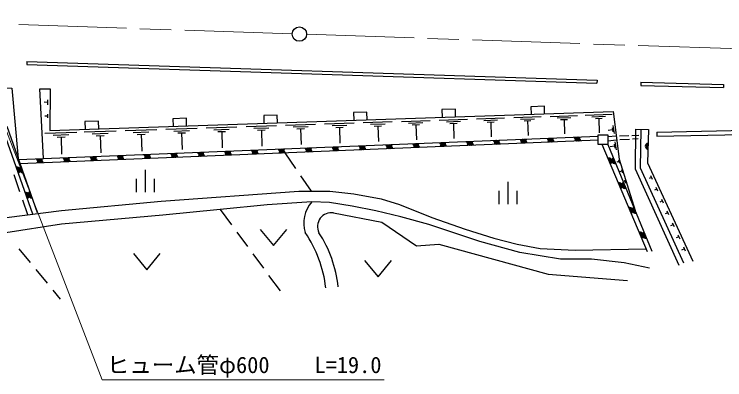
# Model space of a CAD drawing. Units: millimetres, scale not verified. Extents: x 40000 to 680000, y 20000 to 380000.
# Drawn here: x 326276 to 405512, y 271626 to 312464 of the extents above; entities that cross this region are included whole.
import ezdxf
from ezdxf.enums import TextEntityAlignment as Align

# ---------------------------------------------------------------- set-up
doc = ezdxf.new("R2010")
doc.units = ezdxf.units.MM
doc.header["$LTSCALE"] = 1000
doc.linetypes.add('CHAIN', pattern=[18.5, 12, -1.5, 3.5, -1.5])
for name, color, linetype, lineweight in [('M-BGD', 7, 'Continuous', 25), ('M-BMK', 2, 'CHAIN', 13), ('M-BMK-SRVR', 3, 'Continuous', 25), ('M-STR-HTXT', 7, 'Continuous', 13), ('M-STR-STRD', 7, 'Continuous', 25)]:
    doc.layers.add(name, color=color, linetype=linetype, lineweight=lineweight)
doc.styles.add('ＭＳ ゴシック', font='')
doc.styles.get('ＭＳ ゴシック').set_extended_font_data('MS Gothic')

msp = doc.modelspace()

# ---------------------------------------------------------------- linework, layer by layer
at = {"layer": 'M-BGD'}
for p, q in [((330288, 304125), (330266, 299479)), ((329982, 302889), (329979, 302348)), ((329981, 302618), (329620, 302620)), ((329975, 301282), (329973, 300872)), ((330266, 299479), (393052, 301587)), ((386058, 301052), (389081, 301154)), ((389941, 301183), (392964, 301284)), ((393052, 301587), (393730, 296255)), ((329974, 301077), (329700, 301078)), ((360884, 300207), (364169, 300317)), ((365191, 300351), (368431, 300460)), ((369452, 300495), (372648, 300602)), ((370259, 300308), (371856, 300362)), ((373670, 300636), (376822, 300742)), ((374465, 300453), (376041, 300505)), ((377843, 300776), (380951, 300881)), ((378627, 300595), (380181, 300647)), ((379022, 300401), (379799, 300427)), ((379411, 300414), (379467, 298756)), ((381972, 300915), (385038, 301018)), ((382745, 300736), (384278, 300788)), ((383135, 300545), (383902, 300571)), ((383519, 300558), (383574, 298923)), ((386821, 300876), (388332, 300927)), ((387206, 300687), (387961, 300713)), ((387583, 300700), (387638, 299088)), ((390703, 301006), (392215, 301057)), ((391088, 300818), (391844, 300843)), ((391466, 300830), (391520, 299218)), ((328334, 290132), (324908, 299956)), ((325455, 299956), (328822, 290302)), ((338657, 299461), (342173, 299579)), ((343196, 299613), (346665, 299729)), ((347688, 299764), (351110, 299879)), ((348551, 299564), (350262, 299622)), ((352133, 299913), (355509, 300026)), ((352985, 299716), (354673, 299773)), ((353414, 299505), (354258, 299534)), ((353836, 299520), (353897, 297719)), ((356531, 300061), (359862, 300173)), ((357371, 299867), (359037, 299923)), ((357795, 299659), (358628, 299687)), ((358211, 299673), (358271, 297896)), ((361712, 300015), (363355, 300071)), ((362130, 299810), (362952, 299838)), ((362541, 299824), (362600, 298072)), ((366008, 300163), (367628, 300217)), ((366420, 299960), (367230, 299987)), ((366825, 299974), (366883, 298246)), ((370665, 300109), (371464, 300136)), ((371065, 300122), (371122, 298418)), ((374866, 300256), (375654, 300282)), ((375260, 300269), (375316, 298588)), ((392979, 299561), (392503, 299483)), ((392942, 299784), (393016, 299338)), ((393025, 300027), (393171, 299134)), ((395554, 299605), (396994, 299569)), ((396132, 299598), (396080, 295309)), ((396994, 299569), (396905, 295867)), ((326759, 296218), (391382, 298839)), ((329703, 299160), (333267, 299280)), ((330602, 298952), (332384, 299012)), ((331055, 298730), (331946, 298759)), ((331501, 298745), (331565, 296844)), ((334069, 299307), (337634, 299426)), ((334968, 299099), (336750, 299159)), ((335422, 298876), (336313, 298906)), ((335867, 298891), (335931, 296990)), ((339544, 299256), (341302, 299315)), ((339991, 299036), (340870, 299065)), ((340431, 299051), (340494, 297175)), ((344071, 299411), (345806, 299469)), ((344513, 299194), (345380, 299223)), ((344946, 299209), (345008, 297358)), ((348987, 299351), (349842, 299379)), ((349415, 299365), (349476, 297540)), ((392464, 298804), (393399, 298861)), ((393766, 298882), (394827, 298913)), ((395162, 298921), (395934, 298960)), ((397923, 299276), (397933, 298831)), ((397933, 298831), (426133, 299466)), ((391382, 298381), (326916, 295766)), ((392464, 298336), (393454, 298427)), ((393175, 297953), (393249, 297507)), ((393258, 298196), (393404, 297303)), ((393820, 298460), (394897, 298515)), ((395224, 298538), (395856, 298570)), ((396903, 285932), (391824, 297919)), ((392464, 297912), (397374, 285988)), ((393212, 297730), (392736, 297652)), ((356459, 296965), (357635, 295244)), ((393707, 296008), (393458, 295932)), ((393649, 296195), (393764, 295821)), ((393730, 296255), (395505, 290527)), ((396905, 295867), (401961, 284885)), ((340881, 295092), (340881, 292592)), ((394036, 294945), (393787, 294869)), ((393979, 295132), (394094, 294758)), ((396080, 295309), (400901, 284690)), ((326920, 292638), (326285, 294534)), ((339881, 294092), (339881, 292592)), ((341881, 294092), (341881, 292592)), ((358199, 294418), (359374, 292697)), ((397328, 294232), (397064, 294110)), ((397237, 294429), (397419, 294034)), ((381327, 293735), (381327, 291235)), ((394403, 293760), (394154, 293683)), ((394346, 293947), (394461, 293573)), ((380327, 292735), (380327, 291235)), ((382327, 292735), (382327, 291235)), ((397928, 292928), (397657, 292803)), ((397835, 293131), (398022, 292724)), ((327782, 290061), (327237, 291690)), ((398533, 291613), (398256, 291485)), ((398437, 291821), (398629, 291405)), ((349234, 290660), (350502, 288934)), ((399143, 290288), (398859, 290157)), ((399045, 290502), (399242, 290075)), ((399758, 288953), (399466, 288818)), ((399657, 289172), (399859, 288734)), ((351095, 288128), (352280, 286517)), ((353687, 288416), (355187, 286616)), ((355187, 286616), (356687, 288416)), ((400275, 287831), (400481, 287382)), ((400378, 287607), (400079, 287469)), ((326781, 286272), (328050, 284726)), ((401003, 286250), (400697, 286109)), ((400897, 286479), (401108, 286020)), ((339564, 285726), (341064, 283926)), ((341064, 283926), (342564, 285726)), ((352872, 285711), (354057, 284100)), ((365344, 284942), (366844, 283142)), ((366844, 283142), (368344, 284942)), ((328685, 283953), (329954, 282407)), ((354649, 283294), (355918, 281569)), ((330588, 281634), (331412, 280631))]:
    msp.add_line(p, q, dxfattribs=at)
for points in [[(322130, 304329), (326026, 304215), (326713, 296350)], [(329546, 296331), (329142, 304125), (330288, 304125)], [(385420, 301331), (385391, 302185), (383891, 302134), (383920, 301281)], [(355621, 300330), (355593, 301184), (354093, 301134), (354122, 300280)], [(365642, 300667), (365613, 301521), (364114, 301470), (364143, 300616)], [(375493, 300998), (375465, 301851), (373965, 301801), (373994, 300947)], [(335697, 299661), (335669, 300515), (334169, 300465), (334198, 299611)], [(345503, 299991), (345474, 300844), (343974, 300794), (344003, 299940)], [(395554, 299605), (395500, 295178), (400371, 284449)], [(397923, 299276), (426140, 299911), (431796, 299817), (438851, 299417), (449447, 298498), (459835, 297416)], [(297976, 284714), (306901, 286836), (314670, 288244), (321282, 289226), (331536, 290544), (342677, 291574), (358010, 292688), (361460, 292712), (364144, 292400), (367210, 291825), (369247, 291215), (372841, 289753), (376554, 288459), (379765, 287453), (382352, 286770), (384940, 286291), (388821, 286115), (396743, 286267)], [(397103, 284103), (394291, 284678), (390666, 285093), (387184, 285093), (382648, 285852), (378207, 287058), (372521, 288958), (369375, 289845), (366611, 290516), (363960, 291027), (361420, 291434), (359456, 291498), (354481, 291163), (349234, 290660), (342861, 290001), (331552, 289014), (325323, 288048), (320308, 287018), (305310, 283280), (303781, 281417)], [(361897, 290274), (367283, 289225), (371141, 286594), (373630, 286763), (385825, 283430), (394660, 282727)]]:
    msp.add_lwpolyline(points, dxfattribs=at)
msp.add_lwpolyline([(391382, 299006), (392464, 299006), (392464, 297919), (391382, 297919)], close=True, dxfattribs=at)
for centre, radius, start, end in [((389044, 298798), 354, 191.12011, 353.52529), ((389044, 298798), 283, 193.34415, 351.30125), ((389044, 298798), 212, 197.09047, 347.55492), ((389044, 298798), 142, 204.8022, 339.84319), ((389044, 298798), 100, 215.11986, 329.52553), ((389044, 298798), 100, 215.11986, 329.52553), ((371059, 298069), 354, 191.12011, 353.52529), ((371059, 298069), 283, 193.34415, 351.30125), ((371059, 298069), 212, 197.09047, 347.55492), ((371059, 298069), 142, 204.8022, 339.84319), ((371059, 298069), 100, 215.11986, 329.52553), ((371059, 298069), 100, 215.11986, 329.52553), ((374056, 298191), 354, 191.12011, 353.52529), ((374056, 298191), 283, 193.34415, 351.30125), ((374139, 297628), 354, 11.12011, 173.52529), ((374056, 298191), 212, 197.09047, 347.55492), ((374056, 298191), 142, 204.8022, 339.84319), ((374056, 298191), 100, 215.11986, 329.52553), ((374056, 298191), 100, 215.11986, 329.52553), ((377054, 298312), 354, 191.12011, 353.52529), ((377054, 298312), 283, 193.34415, 351.30125), ((377137, 297749), 354, 11.12011, 173.52529), ((377054, 298312), 212, 197.09047, 347.55492), ((377137, 297749), 283, 13.34415, 171.30125), ((377054, 298312), 142, 204.8022, 339.84319), ((377137, 297749), 212, 17.09047, 167.55492), ((377054, 298312), 100, 215.11986, 329.52553), ((377054, 298312), 100, 215.11986, 329.52553), ((380051, 298434), 354, 191.12011, 353.52529), ((380051, 298434), 283, 193.34415, 351.30125), ((380134, 297871), 354, 11.12011, 173.52529), ((380051, 298434), 212, 197.09047, 347.55492), ((380134, 297871), 283, 13.34415, 171.30125), ((380051, 298434), 142, 204.8022, 339.84319), ((380134, 297871), 212, 17.09047, 167.55492), ((380051, 298434), 100, 215.11986, 329.52553), ((380051, 298434), 100, 215.11986, 329.52553), ((380134, 297871), 142, 24.8022, 159.84319), ((380134, 297871), 100, 35.11986, 149.52553), ((380134, 297871), 100, 35.11986, 149.52553), ((383049, 298555), 354, 191.12011, 353.52529), ((383049, 298555), 283, 193.34415, 351.30125), ((383132, 297992), 354, 11.12011, 173.52529), ((383049, 298555), 212, 197.09047, 347.55492), ((383132, 297992), 283, 13.34415, 171.30125), ((383049, 298555), 142, 204.8022, 339.84319), ((383132, 297992), 212, 17.09047, 167.55492), ((383049, 298555), 100, 215.11986, 329.52553), ((383049, 298555), 100, 215.11986, 329.52553), ((383132, 297992), 142, 24.8022, 159.84319), ((383132, 297992), 100, 35.11986, 149.52553), ((383132, 297992), 100, 35.11986, 149.52553), ((386046, 298677), 354, 191.12011, 353.52529), ((386046, 298677), 283, 193.34415, 351.30125), ((386129, 298114), 354, 11.12011, 173.52529), ((386046, 298677), 212, 197.09047, 347.55492), ((386129, 298114), 283, 13.34415, 171.30125), ((386046, 298677), 142, 204.8022, 339.84319), ((386129, 298114), 212, 17.09047, 167.55492), ((386046, 298677), 100, 215.11986, 329.52553), ((386046, 298677), 100, 215.11986, 329.52553), ((386129, 298114), 142, 24.8022, 159.84319), ((386129, 298114), 100, 35.11986, 149.52553), ((386129, 298114), 100, 35.11986, 149.52553), ((389127, 298235), 354, 11.12011, 173.52529), ((389127, 298235), 283, 13.34415, 171.30125), ((389127, 298235), 212, 17.09047, 167.55492), ((389127, 298235), 142, 24.8022, 159.84319), ((389127, 298235), 100, 35.11986, 149.52553), ((389127, 298235), 100, 35.11986, 149.52553), ((397003, 297717), 354, 97.42184, 259.82702), ((397003, 297717), 283, 99.64588, 257.60298), ((350076, 297218), 354, 191.12011, 353.52529), ((350076, 297218), 283, 193.34415, 351.30125), ((350076, 297218), 212, 197.09047, 347.55492), ((350076, 297218), 142, 204.8022, 339.84319), ((350076, 297218), 100, 215.11986, 329.52553), ((350076, 297218), 100, 215.11986, 329.52553), ((353073, 297339), 354, 191.12011, 353.52529), ((353073, 297339), 283, 193.34415, 351.30125), ((353073, 297339), 212, 197.09047, 347.55492), ((353073, 297339), 142, 204.8022, 339.84319), ((353073, 297339), 100, 215.11986, 329.52553), ((353073, 297339), 100, 215.11986, 329.52553), ((356071, 297461), 354, 191.12011, 353.52529), ((356071, 297461), 283, 193.34415, 351.30125), ((356154, 296898), 354, 11.12011, 173.52529), ((356071, 297461), 212, 197.09047, 347.55492), ((356154, 296898), 283, 13.34415, 171.30125), ((356071, 297461), 142, 204.8022, 339.84319), ((356071, 297461), 100, 215.11986, 329.52553), ((356071, 297461), 100, 215.11986, 329.52553), ((359068, 297583), 354, 191.12011, 353.52529), ((359068, 297583), 283, 193.34415, 351.30125), ((359152, 297020), 354, 11.12011, 173.52529), ((359068, 297583), 212, 197.09047, 347.55492), ((359152, 297020), 283, 13.34415, 171.30125), ((359068, 297583), 142, 204.8022, 339.84319), ((359152, 297020), 212, 17.09047, 167.55492), ((359068, 297583), 100, 215.11986, 329.52553), ((359068, 297583), 100, 215.11986, 329.52553), ((359152, 297020), 142, 24.8022, 159.84319), ((362066, 297704), 354, 191.12011, 353.52529), ((362066, 297704), 283, 193.34415, 351.30125), ((362149, 297141), 354, 11.12011, 173.52529), ((362066, 297704), 212, 197.09047, 347.55492), ((362149, 297141), 283, 13.34415, 171.30125), ((362066, 297704), 142, 204.8022, 339.84319), ((362149, 297141), 212, 17.09047, 167.55492), ((362066, 297704), 100, 215.11986, 329.52553), ((362066, 297704), 100, 215.11986, 329.52553), ((362149, 297141), 142, 24.8022, 159.84319), ((362149, 297141), 100, 35.11986, 149.52553), ((362149, 297141), 100, 35.11986, 149.52553), ((365063, 297826), 354, 191.12011, 353.52529), ((365063, 297826), 283, 193.34415, 351.30125), ((365147, 297263), 354, 11.12011, 173.52529), ((365063, 297826), 212, 197.09047, 347.55492), ((365147, 297263), 283, 13.34415, 171.30125), ((365063, 297826), 142, 204.8022, 339.84319), ((365147, 297263), 212, 17.09047, 167.55492), ((365063, 297826), 100, 215.11986, 329.52553), ((365063, 297826), 100, 215.11986, 329.52553), ((365147, 297263), 142, 24.8022, 159.84319), ((365147, 297263), 100, 35.11986, 149.52553), ((365147, 297263), 100, 35.11986, 149.52553), ((368061, 297947), 354, 191.12011, 353.52529), ((368061, 297947), 283, 193.34415, 351.30125), ((368144, 297384), 354, 11.12011, 173.52529), ((368061, 297947), 212, 197.09047, 347.55492), ((368144, 297384), 283, 13.34415, 171.30125), ((368061, 297947), 142, 204.8022, 339.84319), ((368144, 297384), 212, 17.09047, 167.55492), ((368061, 297947), 100, 215.11986, 329.52553), ((368061, 297947), 100, 215.11986, 329.52553), ((368144, 297384), 142, 24.8022, 159.84319), ((368144, 297384), 100, 35.11986, 149.52553), ((368144, 297384), 100, 35.11986, 149.52553), ((371142, 297506), 354, 11.12011, 173.52529), ((371142, 297506), 283, 13.34415, 171.30125), ((371142, 297506), 212, 17.09047, 167.55492), ((371142, 297506), 142, 24.8022, 159.84319), ((371142, 297506), 100, 35.11986, 149.52553), ((371142, 297506), 100, 35.11986, 149.52553), ((374139, 297628), 283, 13.34415, 171.30125), ((374139, 297628), 212, 17.09047, 167.55492), ((374139, 297628), 142, 24.8022, 159.84319), ((374139, 297628), 100, 35.11986, 149.52553), ((374139, 297628), 100, 35.11986, 149.52553), ((377137, 297749), 142, 24.8022, 159.84319), ((377137, 297749), 100, 35.11986, 149.52553), ((377137, 297749), 100, 35.11986, 149.52553), ((397003, 297717), 212, 103.39221, 253.85666), ((397003, 297717), 142, 111.10394, 246.14493), ((397003, 297717), 100, 121.4216, 235.82726), ((397003, 297717), 100, 121.4216, 235.82726), ((332091, 296488), 354, 191.12011, 353.52529), ((332091, 296488), 283, 193.34415, 351.30125), ((332091, 296488), 212, 197.09047, 347.55492), ((332091, 296488), 142, 204.8022, 339.84319), ((332091, 296488), 100, 215.11986, 329.52553), ((332091, 296488), 100, 215.11986, 329.52553), ((335088, 296610), 354, 191.12011, 353.52529), ((335088, 296610), 283, 193.34415, 351.30125), ((335171, 296047), 354, 11.12011, 173.52529), ((335088, 296610), 212, 197.09047, 347.55492), ((335088, 296610), 142, 204.8022, 339.84319), ((335088, 296610), 100, 215.11986, 329.52553), ((335088, 296610), 100, 215.11986, 329.52553), ((338086, 296732), 354, 191.12011, 353.52529), ((338086, 296732), 283, 193.34415, 351.30125), ((338169, 296169), 354, 11.12011, 173.52529), ((338086, 296732), 212, 197.09047, 347.55492), ((338169, 296169), 283, 13.34415, 171.30125), ((338086, 296732), 142, 204.8022, 339.84319), ((338169, 296169), 212, 17.09047, 167.55492), ((338086, 296732), 100, 215.11986, 329.52553), ((338086, 296732), 100, 215.11986, 329.52553), ((341083, 296853), 354, 191.12011, 353.52529), ((341083, 296853), 283, 193.34415, 351.30125), ((341166, 296290), 354, 11.12011, 173.52529), ((341083, 296853), 212, 197.09047, 347.55492), ((341166, 296290), 283, 13.34415, 171.30125), ((341083, 296853), 142, 204.8022, 339.84319), ((341166, 296290), 212, 17.09047, 167.55492), ((341083, 296853), 100, 215.11986, 329.52553), ((341083, 296853), 100, 215.11986, 329.52553), ((341166, 296290), 142, 24.8022, 159.84319), ((341166, 296290), 100, 35.11986, 149.52553), ((341166, 296290), 100, 35.11986, 149.52553), ((344081, 296975), 354, 191.12011, 353.52529), ((344081, 296975), 283, 193.34415, 351.30125), ((344164, 296412), 354, 11.12011, 173.52529), ((344081, 296975), 212, 197.09047, 347.55492), ((344164, 296412), 283, 13.34415, 171.30125), ((344081, 296975), 142, 204.8022, 339.84319), ((344164, 296412), 212, 17.09047, 167.55492), ((344081, 296975), 100, 215.11986, 329.52553), ((344081, 296975), 100, 215.11986, 329.52553), ((344164, 296412), 142, 24.8022, 159.84319), ((344164, 296412), 100, 35.11986, 149.52553), ((344164, 296412), 100, 35.11986, 149.52553), ((347078, 297096), 354, 191.12011, 353.52529), ((347078, 297096), 283, 193.34415, 351.30125), ((347161, 296533), 354, 11.12011, 173.52529), ((347078, 297096), 212, 197.09047, 347.55492), ((347161, 296533), 283, 13.34415, 171.30125), ((347078, 297096), 142, 204.8022, 339.84319), ((347161, 296533), 212, 17.09047, 167.55492), ((347078, 297096), 100, 215.11986, 329.52553), ((347078, 297096), 100, 215.11986, 329.52553), ((347161, 296533), 142, 24.8022, 159.84319), ((347161, 296533), 100, 35.11986, 149.52553), ((347161, 296533), 100, 35.11986, 149.52553), ((350159, 296655), 354, 11.12011, 173.52529), ((350159, 296655), 283, 13.34415, 171.30125), ((350159, 296655), 212, 17.09047, 167.55492), ((350159, 296655), 142, 24.8022, 159.84319), ((350159, 296655), 100, 35.11986, 149.52553), ((350159, 296655), 100, 35.11986, 149.52553), ((353156, 296776), 354, 11.12011, 173.52529), ((353156, 296776), 283, 13.34415, 171.30125), ((353156, 296776), 212, 17.09047, 167.55492), ((353156, 296776), 142, 24.8022, 159.84319), ((353156, 296776), 100, 35.11986, 149.52553), ((353156, 296776), 100, 35.11986, 149.52553), ((356154, 296898), 212, 17.09047, 167.55492), ((356154, 296898), 142, 24.8022, 159.84319), ((356154, 296898), 100, 35.11986, 149.52553), ((356154, 296898), 100, 35.11986, 149.52553), ((359152, 297020), 100, 35.11986, 149.52553), ((359152, 297020), 100, 35.11986, 149.52553), ((392558, 296048), 354, 301.76074, 104.16592), ((393256, 296132), 354, 121.17751, 283.58269), ((393256, 296132), 283, 123.40155, 281.35865), ((329093, 296367), 354, 191.12011, 353.52529), ((329093, 296367), 283, 193.34415, 351.30125), ((329176, 295804), 354, 11.12011, 173.52529), ((329093, 296367), 212, 197.09047, 347.55492), ((329176, 295804), 283, 13.34415, 171.30125), ((329093, 296367), 142, 204.8022, 339.84319), ((329176, 295804), 212, 17.09047, 167.55492), ((329093, 296367), 100, 215.11986, 329.52553), ((329093, 296367), 100, 215.11986, 329.52553), ((329176, 295804), 142, 24.8022, 159.84319), ((329176, 295804), 100, 35.11986, 149.52553), ((329176, 295804), 100, 35.11986, 149.52553), ((332174, 295925), 354, 11.12011, 173.52529), ((332174, 295925), 283, 13.34415, 171.30125), ((332174, 295925), 212, 17.09047, 167.55492), ((332174, 295925), 142, 24.8022, 159.84319), ((332174, 295925), 100, 35.11986, 149.52553), ((332174, 295925), 100, 35.11986, 149.52553), ((335171, 296047), 283, 13.34415, 171.30125), ((335171, 296047), 212, 17.09047, 167.55492), ((335171, 296047), 142, 24.8022, 159.84319), ((335171, 296047), 100, 35.11986, 149.52553), ((335171, 296047), 100, 35.11986, 149.52553), ((338169, 296169), 142, 24.8022, 159.84319), ((338169, 296169), 100, 35.11986, 149.52553), ((338169, 296169), 100, 35.11986, 149.52553), ((392558, 296048), 283, 303.98478, 101.94188), ((392558, 296048), 212, 307.73111, 98.19556), ((392558, 296048), 142, 315.44284, 90.48383), ((392558, 296048), 100, 325.7605, 80.16616), ((392558, 296048), 100, 325.7605, 80.16616), ((393256, 296132), 212, 127.14787, 277.61232), ((393256, 296132), 142, 134.8596, 269.90059), ((393256, 296132), 100, 145.17726, 259.58293), ((393256, 296132), 100, 145.17726, 259.58293), ((326570, 295026), 354, 298.02317, 100.42834), ((326570, 295026), 283, 300.24721, 98.20431), ((326570, 295026), 212, 303.99353, 94.45798), ((326570, 295026), 142, 311.70526, 86.74625), ((326570, 295026), 100, 322.02292, 76.42859), ((326570, 295026), 100, 322.02292, 76.42859), ((327190, 295147), 354, 118.02317, 280.42834), ((327190, 295147), 283, 120.24721, 278.20431), ((327190, 295147), 212, 123.99353, 274.45798), ((327190, 295147), 142, 131.70526, 266.74625), ((327190, 295147), 100, 142.02292, 256.42859), ((327190, 295147), 100, 142.02292, 256.42859), ((393728, 293285), 354, 301.76074, 104.16592), ((393728, 293285), 283, 303.98478, 101.94188), ((393728, 293285), 212, 307.73111, 98.19556), ((393728, 293285), 142, 315.44284, 90.48383), ((393728, 293285), 100, 325.7605, 80.16616), ((393728, 293285), 100, 325.7605, 80.16616), ((394398, 293358), 354, 121.17751, 283.58269), ((394398, 293358), 283, 123.40155, 281.35865), ((394398, 293358), 212, 127.14787, 277.61232), ((394398, 293358), 142, 134.8596, 269.90059), ((394398, 293358), 100, 145.17726, 259.58293), ((394398, 293358), 100, 145.17726, 259.58293), ((327558, 292193), 354, 298.02317, 100.42834), ((327558, 292193), 283, 300.24721, 98.20431), ((327558, 292193), 212, 303.99353, 94.45798), ((328178, 292314), 354, 118.02317, 280.42834), ((328178, 292314), 283, 120.24721, 278.20431), ((328178, 292314), 212, 123.99353, 274.45798), ((328178, 292314), 142, 131.70526, 266.74625), ((327558, 292193), 142, 311.70526, 86.74625), ((327558, 292193), 100, 322.02292, 76.42859), ((327558, 292193), 100, 322.02292, 76.42859), ((328178, 292314), 100, 142.02292, 256.42859), ((328178, 292314), 100, 142.02292, 256.42859), ((362014, 289168), 3460, 137.66744, 198.50674), ((394899, 290523), 354, 301.76074, 104.16592), ((394899, 290523), 283, 303.98478, 101.94188), ((395540, 290583), 354, 121.17751, 283.58269), ((395540, 290583), 283, 123.40155, 281.35865), ((361644, 288747), 1547, 80.58096, 206.7129), ((394899, 290523), 212, 307.73111, 98.19556), ((394899, 290523), 142, 315.44284, 90.48383), ((394899, 290523), 100, 325.7605, 80.16616), ((394899, 290523), 100, 325.7605, 80.16616), ((395540, 290583), 212, 127.14787, 277.61232), ((395540, 290583), 142, 134.8596, 269.90059), ((395540, 290583), 100, 145.17726, 259.58293), ((395540, 290583), 100, 145.17726, 259.58293), ((347727, 280510), 13352, 5.90305, 34.48562), ((348419, 280428), 14084, 6.51285, 32.77338), ((396069, 287761), 354, 301.76074, 104.16592), ((396069, 287761), 283, 303.98478, 101.94188), ((396069, 287761), 212, 307.73111, 98.19556), ((396069, 287761), 142, 315.44284, 90.48383), ((396069, 287761), 100, 325.7605, 80.16616), ((396069, 287761), 100, 325.7605, 80.16616), ((396682, 287809), 354, 121.17751, 283.58269), ((396682, 287809), 283, 123.40155, 281.35865), ((396682, 287809), 212, 127.14787, 277.61232), ((396682, 287809), 142, 134.8596, 269.90059), ((396682, 287809), 100, 145.17726, 259.58293), ((396682, 287809), 100, 145.17726, 259.58293)]:
    msp.add_arc(centre, radius, start, end, dxfattribs=at)
at = {"layer": 'M-BMK'}
for points in [[(357278, 310269), (306001, 312003), (291655, 312464)], [(446804, 307138), (407848, 308558), (358877, 310215)]]:
    msp.add_lwpolyline(points, dxfattribs=at)
at = {"layer": 'M-BMK-SRVR'}
msp.add_circle((358077, 310242), 800, dxfattribs=at)
at = {"layer": 'M-STR-HTXT'}
msp.add_lwpolyline([(324840, 300852), (336097, 271626), (367547, 271626)], dxfattribs=at)
at = {"layer": 'M-STR-STRD'}
for p, q in [((327694, 307197), (327683, 306863)), ((327683, 306863), (391260, 304755)), ((327694, 307197), (391271, 305090)), ((391271, 305090), (391260, 304755)), ((396148, 304864), (396139, 304512)), ((396139, 304512), (405356, 304275)), ((396148, 304864), (405365, 304627)), ((405365, 304627), (405356, 304275))]:
    msp.add_line(p, q, dxfattribs=at)

# ---------------------------------------------------------------- texts
at = {"layer": 'M-STR-HTXT', "style": 'ＭＳ ゴシック'}
msp.add_text('ヒューム管φ600\u3000\u3000L=19.0', height=1833, dxfattribs=at).set_placement((351922, 271826), align=Align.BOTTOM_CENTER)

doc.saveas('drawing.dxf')
